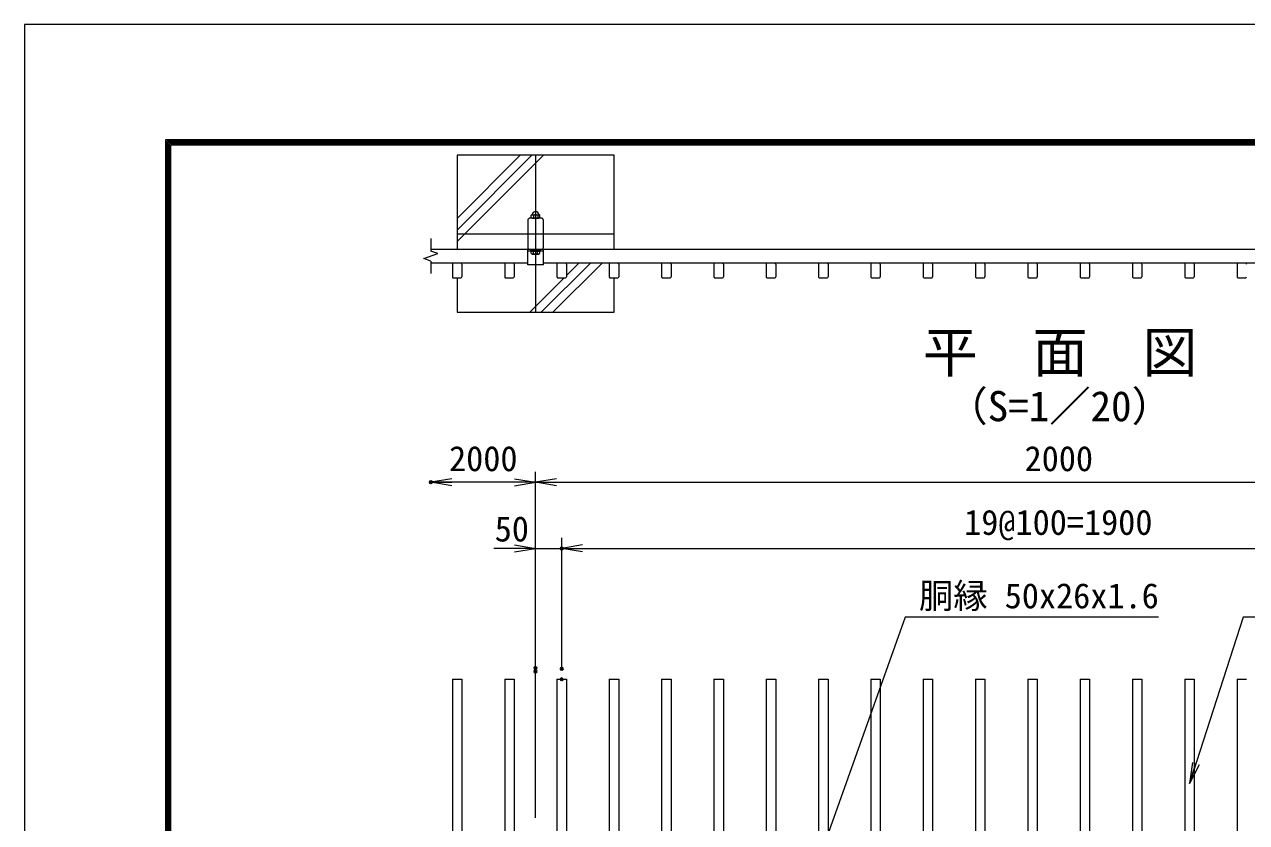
# Model space of a CAD drawing. Units: millimetres, scale not verified. Extents: x -4200 to 4200, y -2970 to 2970.
# Drawn here: x -4200 to -1864, y 1445 to 2970 of the extents above; entities that cross this region are included whole.
import ezdxf
from ezdxf.enums import TextEntityAlignment as Align

# ---------------------------------------------------------------- set-up
doc = ezdxf.new("R2010")
doc.units = ezdxf.units.MM
doc.header["$LTSCALE"] = 10
doc.header["$PDMODE"] = 32
doc.header["$PDSIZE"] = 5
doc.linetypes.add('USER1', pattern=[50.8, 31.75, -6.35, 6.35, -6.35])
for name, color, linetype, lineweight in [('0-0_D-TTL-TXT', 7, 'Continuous', 18), ('0-1_D-BMK', 2, 'USER1', 13), ('0-2_D-STR3', 3, 'Continuous', 13), ('0-3_D-STR-DIM', 7, 'Continuous', 13), ('0-4_0', 7, 'Continuous', 18), ('0-6_D-STR-TXT', 7, 'Continuous', 13), ('0-7_D-TTL', 7, 'Continuous', 18), ('0-8_D-STR1', 1, 'Continuous', 18), ('0-9_D-DCR-HCH', 7, 'Continuous', 13)]:
    doc.layers.add(name, color=color, linetype=linetype, lineweight=lineweight)
doc.layers.add('0-5_Defpoints', color=253, linetype='Continuous')
doc.styles.add('ＭＳ ゴシック', font='')
doc.styles.get('ＭＳ ゴシック').set_extended_font_data('MS Gothic')

# ---------------------------------------------------------------- blocks, each defined once
blk = doc.blocks.new('_Open')
at = {"layer": '0-4_0'}
blk.add_line((-10, 1.667), (0, 0), dxfattribs=at)
blk.add_lwpolyline([(-10, -1.667), (0, 0), (-10, 0)], dxfattribs=at)

msp = doc.modelspace()

# ---------------------------------------------------------------- linework, layer by layer
at = {"layer": '0-1_D-BMK'}
for p, q in [((-3223.13, 2720), (-3223.13, 2420)), ((-3373.13, 2570), (-3073.13, 2570))]:
    msp.add_line(p, q, dxfattribs=at)
at = {"layer": '0-2_D-STR3'}
for p, q in [((-3231.17, 2601), (-3231.17, 2605.5)), ((-3229.31, 2606.5), (-3216.96, 2606.5)), ((-3229.31, 2606.5), (-3216.96, 2606.5)), ((-3229.31, 2600), (-3216.96, 2600)), ((-3229.31, 2600), (-3216.96, 2600)), ((-3227.12, 2605.5), (-3227.12, 2601)), ((-3219.02, 2605.5), (-3219.02, 2601)), ((-3214.97, 2601), (-3214.97, 2605.5)), ((-3231.23, 2536.8), (-3215.03, 2536.8)), ((-3231.23, 2532.3), (-3231.23, 2536.8)), ((-3229.37, 2531.3), (-3217.02, 2531.3)), ((-3227.18, 2532.3), (-3227.18, 2536.8)), ((-3219.08, 2532.3), (-3219.08, 2536.8)), ((-3215.03, 2532.3), (-3215.03, 2536.8))]:
    msp.add_line(p, q, dxfattribs=at)
for centre, radius, start, end in [((-3229.15, 2603.96), 2.54, 37.21089, 142.78911), ((-3229.15, 2602.54), 2.54, 217.21089, 322.78911), ((-3230.02, 2606.87), 0.5, 279.83916, 352.83194), ((-3223.07, 2606), 6.5, 7.16806, 172.83194), ((-3223.07, 2597.8), 8.7, 62.26063, 117.73937), ((-3223.07, 2608.7), 8.7, 242.26063, 297.73937), ((-3217, 2603.95), 2.55, 37.42505, 142.57495), ((-3217, 2602.55), 2.55, 217.42505, 322.57495), ((-3216.13, 2606.87), 0.5, 187.16806, 253.42019), ((-3229.21, 2533.84), 2.54, 217.21089, 322.78911), ((-3223.13, 2540), 8.7, 242.26063, 297.73937), ((-3217.06, 2533.85), 2.55, 217.42505, 322.57495)]:
    msp.add_arc(centre, radius, start, end, dxfattribs=at)
at = {"layer": '0-3_D-STR-DIM'}
for p, q in [((-3423.13, 2560.93), (-3423.13, 2537.12)), ((-3436.35, 2522.69), (-3409.92, 2532.31)), ((-3409.92, 2532.31), (-3423.13, 2537.12)), ((-3423.13, 2517.88), (-3436.35, 2522.69)), ((-3423.13, 2517.88), (-3423.13, 2494.07)), ((-3223.13, 1453.92), (-3223.13, 2115.35)), ((-3223.13, 1760.35), (-3223.13, 2115.35)), ((-3223.13, 2095.35), (-3423.13, 2095.35)), ((-3223.13, 2095.35), (-1223.13, 2095.35)), ((-3223.13, 1753.92), (-3223.13, 1988.92)), ((-3173.13, 1738.92), (-3173.13, 1988.92)), ((-3173.13, 1758.92), (-3173.13, 1988.92)), ((-3263.13, 1968.92), (-3303.13, 1968.92)), ((-3223.13, 1968.92), (-3173.13, 1968.92)), ((-3173.13, 1968.92), (-1273.13, 1968.92)), ((-3133.13, 1968.92), (-3093.13, 1968.92))]:
    msp.add_line(p, q, dxfattribs=at)
at = {"layer": '0-4_0'}
for points in [[(-3073.13, 2540), (-3073.13, 2720), (-3373.13, 2720), (-3373.13, 2540)], [(-3373.13, 2486), (-3373.13, 2420), (-3073.13, 2420), (-3073.13, 2486)]]:
    msp.add_lwpolyline(points, dxfattribs=at)
at = {"layer": '0-5_Defpoints'}
for p in [(-3423.13, 2095.35), (-3173.13, 1968.92), (-3223.13, 1740.35), (-3223.13, 1733.92), (-3173.13, 1738.92), (-3173.13, 1718.92)]:
    msp.add_point(p, dxfattribs=at)
at = {"layer": '0-6_D-STR-TXT'}
for points in [[(-2032.26, 1837.64), (-2516.94, 1837.64), (-2722.29, 1260.22)], [(-1385.84, 1837.64), (-1870.52, 1837.64), (-1972.65, 1521.61)]]:
    msp.add_lwpolyline(points, dxfattribs=at)
at = {"layer": '0-7_D-TTL'}
for points in [[(-4200, -2970), (4200, -2970), (4200, 2970), (-4200, 2970)], [(-3930, 2750), (3930, 2750), (3930, -2750), (-3930, -2750)], [(-3927.5, 2747.5), (3927.5, 2747.5), (3927.5, -2747.5), (-3927.5, -2747.5)], [(-3925, 2745), (3925, 2745), (3925, -2745), (-3925, -2745)], [(-3922.5, 2742.5), (3922.5, 2742.5), (3922.5, -2742.5), (-3922.5, -2742.5)], [(-3920, 2740), (3920, 2740), (3920, -2740), (-3920, -2740)]]:
    msp.add_lwpolyline(points, close=True, dxfattribs=at)
at = {"layer": '0-8_D-STR1'}
for p, q in [((-3238.13, 2595.4), (-3238.13, 2544.6)), ((-3212.73, 2600), (-3233.53, 2600)), ((-3208.13, 2544.6), (-3208.13, 2595.4)), ((-1023.13, 2540), (-3423.13, 2540)), ((-3238.13, 2510.8), (-3238.13, 2540)), ((-3208.13, 2536.8), (-3238.13, 2536.8)), ((-3233.53, 2540), (-3212.73, 2540)), ((-3208.13, 2510.8), (-3208.13, 2540)), ((-3238.13, 2514), (-3423.13, 2514)), ((-3382.13, 2512.3), (-3382.13, 2487.7)), ((-3364.13, 2512.3), (-3364.13, 2487.7)), ((-3282.13, 2512.3), (-3282.13, 2487.7)), ((-3264.13, 2512.3), (-3264.13, 2487.7)), ((-3208.13, 2510.8), (-3238.13, 2510.8)), ((-1238.13, 2514), (-3208.13, 2514)), ((-3182.13, 2512.3), (-3182.13, 2487.7)), ((-3164.13, 2512.3), (-3164.13, 2487.7)), ((-3082.13, 2512.3), (-3082.13, 2487.7)), ((-3064.13, 2512.3), (-3064.13, 2487.7)), ((-2982.13, 2512.3), (-2982.13, 2487.7)), ((-2964.13, 2512.3), (-2964.13, 2487.7)), ((-2882.13, 2512.3), (-2882.13, 2487.7)), ((-2864.13, 2512.3), (-2864.13, 2487.7)), ((-2782.13, 2512.3), (-2782.13, 2487.7)), ((-2764.13, 2512.3), (-2764.13, 2487.7)), ((-2682.13, 2512.3), (-2682.13, 2487.7)), ((-2664.13, 2512.3), (-2664.13, 2487.7)), ((-2582.13, 2512.3), (-2582.13, 2487.7)), ((-2564.13, 2512.3), (-2564.13, 2487.7)), ((-2482.13, 2512.3), (-2482.13, 2487.7)), ((-2464.13, 2512.3), (-2464.13, 2487.7)), ((-2382.13, 2512.3), (-2382.13, 2487.7)), ((-2364.13, 2512.3), (-2364.13, 2487.7)), ((-2282.13, 2512.3), (-2282.13, 2487.7)), ((-2264.13, 2512.3), (-2264.13, 2487.7)), ((-2182.13, 2512.3), (-2182.13, 2487.7)), ((-2164.13, 2512.3), (-2164.13, 2487.7)), ((-2082.13, 2512.3), (-2082.13, 2487.7)), ((-2064.13, 2512.3), (-2064.13, 2487.7)), ((-1982.13, 2512.3), (-1982.13, 2487.7)), ((-1964.13, 2512.3), (-1964.13, 2487.7)), ((-1882.13, 2512.3), (-1882.13, 2487.7)), ((-3380.43, 2486), (-3365.83, 2486)), ((-3280.43, 2486), (-3265.83, 2486)), ((-3180.43, 2486), (-3165.83, 2486)), ((-3080.43, 2486), (-3065.83, 2486)), ((-2980.43, 2486), (-2965.83, 2486)), ((-2880.43, 2486), (-2865.83, 2486)), ((-2780.43, 2486), (-2765.83, 2486)), ((-2680.43, 2486), (-2665.83, 2486)), ((-2580.43, 2486), (-2565.83, 2486)), ((-2480.43, 2486), (-2465.83, 2486)), ((-2380.43, 2486), (-2365.83, 2486)), ((-2280.43, 2486), (-2265.83, 2486)), ((-2180.43, 2486), (-2165.83, 2486)), ((-2080.43, 2486), (-2065.83, 2486)), ((-1980.43, 2486), (-1965.83, 2486)), ((-1880.43, 2486), (-1865.83, 2486)), ((-3382.13, 1718.92), (-3364.13, 1718.92)), ((-3364.13, 1718.92), (-3364.13, -281.08)), ((-3282.13, 1718.92), (-3264.13, 1718.92)), ((-3264.13, 1718.92), (-3264.13, -281.08)), ((-3182.13, 1718.92), (-3164.13, 1718.92)), ((-3164.13, 1718.92), (-3164.13, -281.08)), ((-3082.13, 1718.92), (-3064.13, 1718.92)), ((-3064.13, 1718.92), (-3064.13, -281.08)), ((-2982.13, 1718.92), (-2964.13, 1718.92)), ((-2964.13, 1718.92), (-2964.13, -281.08)), ((-2882.13, 1718.92), (-2864.13, 1718.92)), ((-2864.13, 1718.92), (-2864.13, -281.08)), ((-2782.13, 1718.92), (-2764.13, 1718.92)), ((-2764.13, 1718.92), (-2764.13, -281.08)), ((-2682.13, 1718.92), (-2682.13, 192.07)), ((-2682.13, 1718.92), (-2664.13, 1718.92)), ((-2664.13, 1718.92), (-2664.13, 192.07)), ((-2582.13, 1718.92), (-2582.13, 192.07)), ((-2582.13, 1718.92), (-2564.13, 1718.92)), ((-2564.13, 1718.92), (-2564.13, 192.07)), ((-2482.13, 1718.92), (-2482.13, 192.07)), ((-2482.13, 1718.92), (-2464.13, 1718.92)), ((-2464.13, 1718.92), (-2464.13, 192.07)), ((-2382.13, 1718.92), (-2382.13, 192.07)), ((-2382.13, 1718.92), (-2364.13, 1718.92)), ((-2364.13, 1718.92), (-2364.13, 192.07)), ((-2282.13, 1718.92), (-2282.13, 192.07)), ((-2282.13, 1718.92), (-2264.13, 1718.92)), ((-2264.13, 1718.92), (-2264.13, 192.07)), ((-2182.13, 1718.92), (-2164.13, 1718.92)), ((-2164.13, 1718.92), (-2164.13, -281.08)), ((-2082.13, 1718.92), (-2064.13, 1718.92)), ((-2064.13, 1718.92), (-2064.13, -281.08)), ((-1982.13, 1718.92), (-1964.13, 1718.92)), ((-1964.13, 1718.92), (-1964.13, -281.08)), ((-1882.13, 1718.92), (-1864.13, 1718.92))]:
    msp.add_line(p, q, dxfattribs=at)
for points in [[(-3382.13, 1718.92), (-3382.13, -281.08), (-3364.13, -281.08)], [(-3282.13, 1718.92), (-3282.13, -281.08), (-3264.13, -281.08)], [(-3182.13, 1718.92), (-3182.13, -281.08), (-3164.13, -281.08)], [(-3082.13, 1718.92), (-3082.13, -281.08), (-3064.13, -281.08)], [(-2982.13, 1718.92), (-2982.13, -281.08), (-2964.13, -281.08)], [(-2882.13, 1718.92), (-2882.13, -281.08), (-2864.13, -281.08)], [(-2782.13, 1718.92), (-2782.13, -281.08), (-2764.13, -281.08)], [(-2182.13, 1718.92), (-2182.13, -281.08), (-2164.13, -281.08)], [(-2082.13, 1718.92), (-2082.13, -281.08), (-2064.13, -281.08)], [(-1982.13, 1718.92), (-1982.13, -281.08), (-1964.13, -281.08)], [(-1882.13, 1718.92), (-1882.13, -281.08), (-1864.13, -281.08)]]:
    msp.add_lwpolyline(points, dxfattribs=at)
for centre, radius, start, end in [((-3233.53, 2595.4), 4.6, 90, 180), ((-3212.73, 2595.4), 4.6, 0, 90), ((-3233.53, 2544.6), 4.6, 180, 270), ((-3212.73, 2544.6), 4.6, 270, 0), ((-3380.43, 2512.3), 1.7, 90, 180), ((-3365.83, 2512.3), 1.7, 359.99941, 90), ((-3280.43, 2512.3), 1.7, 90, 180), ((-3265.83, 2512.3), 1.7, 359.99941, 90), ((-3180.43, 2512.3), 1.7, 90, 180), ((-3165.83, 2512.3), 1.7, 359.99941, 90), ((-3080.43, 2512.3), 1.7, 90, 180), ((-3065.83, 2512.3), 1.7, 359.99941, 90), ((-2980.43, 2512.3), 1.7, 90, 180), ((-2965.83, 2512.3), 1.7, 359.99941, 90), ((-2880.43, 2512.3), 1.7, 90, 180), ((-2865.83, 2512.3), 1.7, 359.99941, 90), ((-2780.43, 2512.3), 1.7, 90, 180), ((-2765.83, 2512.3), 1.7, 359.99941, 90), ((-2680.43, 2512.3), 1.7, 90, 180), ((-2665.83, 2512.3), 1.7, 359.99941, 90), ((-2580.43, 2512.3), 1.7, 90, 180), ((-2565.83, 2512.3), 1.7, 359.99941, 90), ((-2480.43, 2512.3), 1.7, 90, 180), ((-2465.83, 2512.3), 1.7, 359.99941, 90), ((-2380.43, 2512.3), 1.7, 90, 180), ((-2365.83, 2512.3), 1.7, 359.99941, 90), ((-2280.43, 2512.3), 1.7, 90, 180), ((-2265.83, 2512.3), 1.7, 359.99941, 90), ((-2180.43, 2512.3), 1.7, 90, 180), ((-2165.83, 2512.3), 1.7, 359.99941, 90), ((-2080.43, 2512.3), 1.7, 90, 180), ((-2065.83, 2512.3), 1.7, 359.99941, 90), ((-1980.43, 2512.3), 1.7, 90, 180), ((-1965.83, 2512.3), 1.7, 359.99941, 90), ((-1880.43, 2512.3), 1.7, 90, 180), ((-1865.83, 2512.3), 1.7, 359.99941, 90), ((-3380.43, 2487.7), 1.7, 179.99942, 270), ((-3365.83, 2487.7), 1.7, 270, 359.99941), ((-3280.43, 2487.7), 1.7, 179.99942, 270), ((-3265.83, 2487.7), 1.7, 270, 359.99941), ((-3180.43, 2487.7), 1.7, 179.99942, 270), ((-3165.83, 2487.7), 1.7, 270, 359.99941), ((-3080.43, 2487.7), 1.7, 179.99942, 270), ((-3065.83, 2487.7), 1.7, 270, 359.99941), ((-2980.43, 2487.7), 1.7, 179.99942, 270), ((-2965.83, 2487.7), 1.7, 270, 359.99941), ((-2880.43, 2487.7), 1.7, 179.99942, 270), ((-2865.83, 2487.7), 1.7, 270, 359.99941), ((-2780.43, 2487.7), 1.7, 179.99942, 270), ((-2765.83, 2487.7), 1.7, 270, 359.99941), ((-2680.43, 2487.7), 1.7, 179.99942, 270), ((-2665.83, 2487.7), 1.7, 270, 359.99941), ((-2580.43, 2487.7), 1.7, 179.99942, 270), ((-2565.83, 2487.7), 1.7, 270, 359.99941), ((-2480.43, 2487.7), 1.7, 179.99942, 270), ((-2465.83, 2487.7), 1.7, 270, 359.99941), ((-2380.43, 2487.7), 1.7, 179.99942, 270), ((-2365.83, 2487.7), 1.7, 270, 359.99941), ((-2280.43, 2487.7), 1.7, 179.99942, 270), ((-2265.83, 2487.7), 1.7, 270, 359.99941), ((-2180.43, 2487.7), 1.7, 179.99942, 270), ((-2165.83, 2487.7), 1.7, 270, 359.99941), ((-2080.43, 2487.7), 1.7, 179.99942, 270), ((-2065.83, 2487.7), 1.7, 270, 359.99941), ((-1980.43, 2487.7), 1.7, 179.99942, 270), ((-1965.83, 2487.7), 1.7, 270, 359.99941), ((-1880.43, 2487.7), 1.7, 179.99942, 270), ((-1865.83, 2487.7), 1.7, 270, 359.99941)]:
    msp.add_arc(centre, radius, start, end, dxfattribs=at)
at = {"layer": '0-9_D-DCR-HCH'}
for p, q in [((-3373.13, 2555), (-3208.13, 2720)), ((-3373.13, 2577.1), (-3230.23, 2720)), ((-3373.13, 2599.19), (-3252.33, 2720)), ((-3118.16, 2514), (-3212.16, 2420)), ((-3096.07, 2514), (-3190.07, 2420)), ((-3140.26, 2514), (-3164.13, 2490.13)), ((-3168.26, 2486), (-3234.26, 2420))]:
    msp.add_line(p, q, dxfattribs=at)

# ---------------------------------------------------------------- block references
at = {"layer": '0-3_D-STR-DIM', "xscale": 4, "yscale": 4, "rotation": 180}
for p in [(-3423.13, 2095.35), (-3223.13, 2095.35), (-3173.13, 1968.92), (-3173.13, 1968.92)]:
    msp.add_blockref('_Open', p, dxfattribs=at)
at = {"layer": '0-3_D-STR-DIM', "xscale": 4, "yscale": 4}
for p in [(-3223.13, 2095.35), (-3223.13, 1968.92)]:
    msp.add_blockref('_Open', p, dxfattribs=at)
at = {"layer": '0-6_D-STR-TXT', "xscale": 4, "yscale": 4, "rotation": 252.09154}
msp.add_blockref('_Open', (-1973.26, 1519.71), dxfattribs=at)

# ---------------------------------------------------------------- texts
at = {"layer": '0-0_D-TTL-TXT', "style": 'ＭＳ ゴシック'}
for s, height, p in [('平\u3000面\u3000図', 76.98, (-2483.03, 2282.09)), ('（S=1／20）', 57.7, (-2437.55, 2194.63))]:
    msp.add_text(s, height=height, dxfattribs=at).set_placement(p, align=Align.BOTTOM_LEFT)
at = {"layer": '0-3_D-STR-DIM', "style": 'ＭＳ ゴシック'}
for s, p in [('2000', (-3388.4, 2102.1)), ('2000', (-2288.4, 2102.1)), ('19@100=1900', (-2403.85, 1980.36)), ('50', (-3301.15, 1967.75))]:
    msp.add_text(s, height=48.09, dxfattribs=at).set_placement(p, align=Align.BOTTOM_LEFT)
at = {"layer": '0-6_D-STR-TXT', "style": 'ＭＳ ゴシック'}
msp.add_text('胴縁 50x26x1.6', height=48.09, dxfattribs=at).set_placement((-2490.22, 1840.02), align=Align.BOTTOM_LEFT)

doc.saveas('drawing.dxf')
